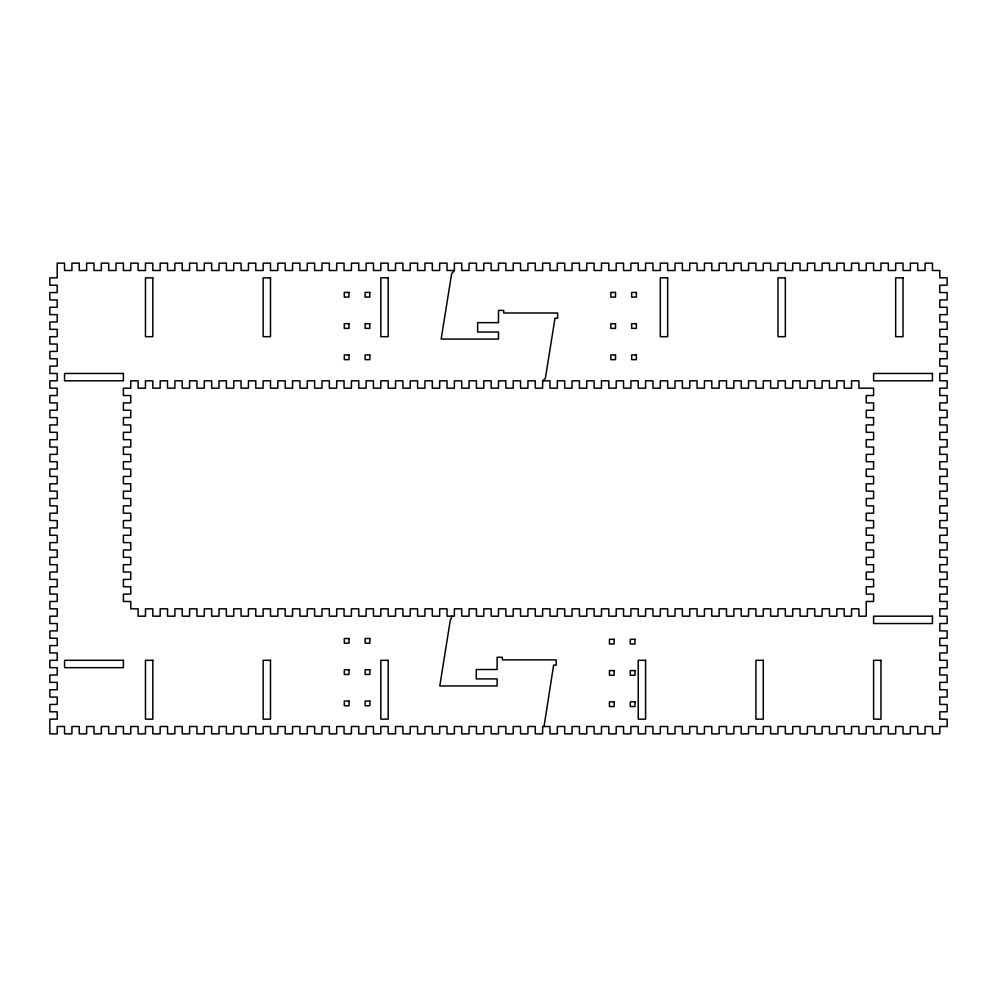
<?xml version="1.0" encoding="UTF-8"?>
<svg xmlns="http://www.w3.org/2000/svg" width="997" height="997" viewBox="0 0 997 997"><rect width="100%" height="100%" fill="white"/><g stroke="black" fill="none" stroke-linecap="round" stroke-linejoin="round"><path stroke-width="1.5" d="M452.002 616.183L450.208 620.795L439.789 685.948L497.117 685.948L497.117 678.907L476.267 678.907L476.267 669.523L497.117 669.523L497.117 657.272L502.338 657.272L502.338 659.889L556.226 659.889L556.226 665.099L553.622 665.099L544.026 726.501M454.37 270.499L447.017 270.499L447.017 263.146L439.665 263.146L439.665 270.499L432.312 270.499L432.312 263.146L424.946 263.146L424.946 270.499L417.593 270.499L417.593 263.146L410.241 263.146L410.241 270.499L402.888 270.499L402.888 263.146L395.535 263.146L395.535 270.499L388.182 270.499L388.182 263.146L380.817 263.146L380.817 270.499L373.464 270.499L373.464 263.146L366.111 263.146L366.111 270.499L358.758 270.499L358.758 263.146L351.405 263.146L351.405 270.499L344.052 270.499L344.052 263.146L336.687 263.146L336.687 270.499L329.334 270.499L329.334 263.146L321.981 263.146L321.981 270.499L314.628 270.499L314.628 263.146L307.275 263.146L307.275 270.499L299.923 270.499L299.923 263.146L292.557 263.146L292.557 270.499L285.204 270.499L285.204 263.146L277.851 263.146L277.851 270.499L270.499 270.499L270.499 263.146L263.146 263.146L263.146 270.499L255.793 270.499L255.793 263.146L248.427 263.146L248.427 270.499L241.075 270.499L241.075 263.146L233.722 263.146L233.722 270.499L226.369 270.499L226.369 263.146L219.016 263.146L219.016 270.499L211.663 270.499L211.663 263.146L204.298 263.146L204.298 270.499L196.945 270.499L196.945 263.146L189.592 263.146L189.592 270.499L182.239 270.499L182.239 263.146L174.886 263.146L174.886 270.499L167.533 270.499L167.533 263.146L160.168 263.146L160.168 270.499L152.815 270.499L152.815 263.146L145.462 263.146L145.462 270.499L138.109 270.499L138.109 263.146L130.757 263.146L130.757 270.499L123.404 270.499L123.404 263.146L116.038 263.146L116.038 270.499L108.685 270.499L108.685 263.146L101.333 263.146L101.333 270.499L93.98 270.499L93.98 263.146L86.627 263.146L86.627 270.499L79.274 270.499L79.274 263.146L71.909 263.146L71.909 270.499L64.556 270.499L64.556 263.146L57.203 263.146L57.203 277.851L49.85 277.851L49.85 285.204L57.203 285.204L57.203 292.557L49.85 292.557L49.85 299.923L57.203 299.923L57.203 307.275L49.85 307.275L49.85 314.628L57.203 314.628L57.203 321.981L49.85 321.981L49.85 329.334L57.203 329.334L57.203 336.687L49.85 336.687L49.85 344.052L57.203 344.052L57.203 351.405L49.85 351.405L49.85 358.758L57.203 358.758L57.203 366.111L49.85 366.111L49.85 373.464L57.203 373.464L57.203 380.817L49.85 380.817L49.85 388.182L57.203 388.182L57.203 395.535L49.85 395.535L49.85 402.888L57.203 402.888L57.203 410.241L49.85 410.241L49.85 417.593L57.203 417.593L57.203 424.946L49.85 424.946L49.85 432.312L57.203 432.312L57.203 439.665L49.85 439.665L49.85 447.017L57.203 447.017L57.203 454.37L49.85 454.37L49.85 461.723L57.203 461.723L57.203 469.076L49.85 469.076L49.85 476.441L57.203 476.441L57.203 483.794L49.85 483.794L49.85 491.147L57.203 491.147L57.203 498.5L49.85 498.5L49.85 505.853L57.203 505.853L57.203 513.206L49.85 513.206L49.85 520.559L57.203 520.559L57.203 527.924L49.85 527.924L49.85 535.277L57.203 535.277L57.203 542.63L49.85 542.63L49.85 549.983L57.203 549.983L57.203 557.335L49.85 557.335L49.85 564.688L57.203 564.688L57.203 572.054L49.85 572.054L49.85 579.407L57.203 579.407L57.203 586.759L49.85 586.759L49.85 594.112L57.203 594.112L57.203 601.465L49.85 601.465L49.85 608.818L57.203 608.818L57.203 616.183L49.85 616.183L49.85 623.536L57.203 623.536L57.203 630.889L49.85 630.889L49.85 638.242L57.203 638.242L57.203 645.595L49.85 645.595L49.85 652.948L57.203 652.948L57.203 660.313L49.85 660.313L49.85 667.666L57.203 667.666L57.203 675.019L49.85 675.019L49.85 682.372L57.203 682.372L57.203 689.725L49.85 689.725L49.85 697.077L57.203 697.077L57.203 704.443L49.85 704.443L49.85 711.796L57.203 711.796L57.203 719.149L49.85 719.149L49.85 733.854L57.203 733.854L57.203 726.501L64.556 726.501L64.556 733.854L71.909 733.854L71.909 726.501L79.274 726.501L79.274 733.854L86.627 733.854L86.627 726.501L93.98 726.501L93.98 733.854L101.333 733.854L101.333 726.501L108.685 726.501L108.685 733.854L116.038 733.854L116.038 726.501L123.404 726.501L123.404 733.854L130.757 733.854L130.757 726.501L138.109 726.501L138.109 733.854L145.462 733.854L145.462 726.501L152.815 726.501L152.815 733.854L160.168 733.854L160.168 726.501L167.533 726.501L167.533 733.854L174.886 733.854L174.886 726.501L182.239 726.501L182.239 733.854L189.592 733.854L189.592 726.501L196.945 726.501L196.945 733.854L204.298 733.854L204.298 726.501L211.663 726.501L211.663 733.854L219.016 733.854L219.016 726.501L226.369 726.501L226.369 733.854L233.722 733.854L233.722 726.501L241.075 726.501L241.075 733.854L248.427 733.854L248.427 726.501L255.793 726.501L255.793 733.854L263.146 733.854L263.146 726.501L270.499 726.501L270.499 733.854L277.851 733.854L277.851 726.501L285.204 726.501L285.204 733.854L292.557 733.854L292.557 726.501L299.923 726.501L299.923 733.854L307.275 733.854L307.275 726.501L314.628 726.501L314.628 733.854L321.981 733.854L321.981 726.501L329.334 726.501L329.334 733.854L336.687 733.854L336.687 726.501L344.052 726.501L344.052 733.854L351.405 733.854L351.405 726.501L358.758 726.501L358.758 733.854L366.111 733.854L366.111 726.501L373.464 726.501L373.464 733.854L380.817 733.854L380.817 726.501L388.182 726.501L388.182 733.854L395.535 733.854L395.535 726.501L402.888 726.501L402.888 733.854L410.241 733.854L410.241 726.501L417.593 726.501L417.593 733.854L424.946 733.854L424.946 726.501L432.312 726.501L432.312 733.854L439.665 733.854L439.665 726.501L447.017 726.501L447.017 733.854L454.37 733.854L454.37 726.501L461.723 726.501L461.723 733.854L469.076 733.854L469.076 726.501L476.441 726.501L476.441 733.854L483.794 733.854L483.794 726.501L491.147 726.501L491.147 733.854L498.5 733.854L498.5 726.501L505.853 726.501L505.853 733.854L513.206 733.854L513.206 726.501L520.559 726.501L520.559 733.854L527.924 733.854L527.924 726.501L535.277 726.501L535.277 733.854L542.63 733.854L542.63 726.501L549.983 726.501L549.983 733.854L557.335 733.854L557.335 726.501L564.688 726.501L564.688 733.854L572.054 733.854L572.054 726.501L579.407 726.501L579.407 733.854L586.759 733.854L586.759 726.501L594.112 726.501L594.112 733.854L601.465 733.854L601.465 726.501L608.818 726.501L608.818 733.854L616.183 733.854L616.183 726.501L623.536 726.501L623.536 733.854L630.889 733.854L630.889 726.501L638.242 726.501L638.242 733.854L645.595 733.854L645.595 726.501L652.948 726.501L652.948 733.854L660.313 733.854L660.313 726.501L667.666 726.501L667.666 733.854L675.019 733.854L675.019 726.501L682.372 726.501L682.372 733.854L689.725 733.854L689.725 726.501L697.077 726.501L697.077 733.854L704.443 733.854L704.443 726.501L711.796 726.501L711.796 733.854L719.149 733.854L719.149 726.501L726.501 726.501L726.501 733.854L733.854 733.854L733.854 726.501L741.207 726.501L741.207 733.854L748.573 733.854L748.573 726.501L755.925 726.501L755.925 733.854L763.278 733.854L763.278 726.501L770.631 726.501L770.631 733.854L777.984 733.854L777.984 726.501L785.337 726.501L785.337 733.854L792.702 733.854L792.702 726.501L800.055 726.501L800.055 733.854L807.408 733.854L807.408 726.501L814.761 726.501L814.761 733.854L822.114 733.854L822.114 726.501L829.467 726.501L829.467 733.854L836.832 733.854L836.832 726.501L844.185 726.501L844.185 733.854L851.538 733.854L851.538 726.501L858.891 726.501L858.891 733.854L866.243 733.854L866.243 726.501L873.596 726.501L873.596 733.854L880.962 733.854L880.962 726.501L888.315 726.501L888.315 733.854L895.667 733.854L895.667 726.501L903.02 726.501L903.02 733.854L910.373 733.854L910.373 726.501L917.726 726.501L917.726 733.854L925.091 733.854L925.091 726.501L932.444 726.501L932.444 733.854L939.797 733.854L939.797 726.501L947.15 726.501L947.15 719.149L939.797 719.149L939.797 711.796L947.15 711.796L947.15 704.443L939.797 704.443L939.797 697.077L947.15 697.077L947.15 689.725L939.797 689.725L939.797 682.372L947.15 682.372L947.15 675.019L939.797 675.019L939.797 667.666L947.15 667.666L947.15 660.313L939.797 660.313L939.797 652.948L947.15 652.948L947.15 645.595L939.797 645.595L939.797 638.242L947.15 638.242L947.15 630.889L939.797 630.889L939.797 623.536L947.15 623.536L947.15 616.183L939.797 616.183L939.797 608.818L947.15 608.818L947.15 601.465L939.797 601.465L939.797 594.112L947.15 594.112L947.15 586.759L939.797 586.759L939.797 579.407L947.15 579.407L947.15 572.054L939.797 572.054L939.797 564.688L947.15 564.688L947.15 557.335L939.797 557.335L939.797 549.983L947.15 549.983L947.15 542.63L939.797 542.63L939.797 535.277L947.15 535.277L947.15 527.924L939.797 527.924L939.797 520.559L947.15 520.559L947.15 513.206L939.797 513.206L939.797 505.853L947.15 505.853L947.15 498.5L939.797 498.5L939.797 491.147L947.15 491.147L947.15 483.794L939.797 483.794L939.797 476.441L947.15 476.441L947.15 469.076L939.797 469.076L939.797 461.723L947.15 461.723L947.15 454.37L939.797 454.37L939.797 447.017L947.15 447.017L947.15 439.665L939.797 439.665L939.797 432.312L947.15 432.312L947.15 424.946L939.797 424.946L939.797 417.593L947.15 417.593L947.15 410.241L939.797 410.241L939.797 402.888L947.15 402.888L947.15 395.535L939.797 395.535L939.797 388.182L947.15 388.182L947.15 380.817L939.797 380.817L939.797 373.464L947.15 373.464L947.15 366.111L939.797 366.111L939.797 358.758L947.15 358.758L947.15 351.405L939.797 351.405L939.797 344.052L947.15 344.052L947.15 336.687L939.797 336.687L939.797 329.334L947.15 329.334L947.15 321.981L939.797 321.981L939.797 314.628L947.15 314.628L947.15 307.275L939.797 307.275L939.797 299.923L947.15 299.923L947.15 292.557L939.797 292.557L939.797 285.204L947.15 285.204L947.15 277.851L939.797 277.851L939.797 270.499L932.444 270.499L932.444 263.146L925.091 263.146L925.091 270.499L917.726 270.499L917.726 263.146L910.373 263.146L910.373 270.499L903.02 270.499L903.02 263.146L895.667 263.146L895.667 270.499L888.315 270.499L888.315 263.146L880.962 263.146L880.962 270.499L873.596 270.499L873.596 263.146L866.243 263.146L866.243 270.499L858.891 270.499L858.891 263.146L851.538 263.146L851.538 270.499L844.185 270.499L844.185 263.146L836.832 263.146L836.832 270.499L829.467 270.499L829.467 263.146L822.114 263.146L822.114 270.499L814.761 270.499L814.761 263.146L807.408 263.146L807.408 270.499L800.055 270.499L800.055 263.146L792.702 263.146L792.702 270.499L785.337 270.499L785.337 263.146L777.984 263.146L777.984 270.499L770.631 270.499L770.631 263.146L763.278 263.146L763.278 270.499L755.925 270.499L755.925 263.146L748.573 263.146L748.573 270.499L741.207 270.499L741.207 263.146L733.854 263.146L733.854 270.499L726.501 270.499L726.501 263.146L719.149 263.146L719.149 270.499L711.796 270.499L711.796 263.146L704.443 263.146L704.443 270.499L697.077 270.499L697.077 263.146L689.725 263.146L689.725 270.499L682.372 270.499L682.372 263.146L675.019 263.146L675.019 270.499L667.666 270.499L667.666 263.146L660.313 263.146L660.313 270.499L652.948 270.499L652.948 263.146L645.595 263.146L645.595 270.499L638.242 270.499L638.242 263.146L630.889 263.146L630.889 270.499L623.536 270.499L623.536 263.146L616.183 263.146L616.183 270.499L608.818 270.499L608.818 263.146L601.465 263.146L601.465 270.499L594.112 270.499L594.112 263.146L586.759 263.146L586.759 270.499L579.407 270.499L579.407 263.146L572.054 263.146L572.054 270.499L564.688 270.499L564.688 263.146L557.335 263.146L557.335 270.499L549.983 270.499L549.983 263.146L542.63 263.146L542.63 270.499L535.277 270.499L535.277 263.146L527.924 263.146L527.924 270.499L520.559 270.499L520.559 263.146L513.206 263.146L513.206 270.499L505.853 270.499L505.853 263.146L498.5 263.146L498.5 270.499L491.147 270.499L491.147 263.146L483.794 263.146L483.794 270.499L476.441 270.499L476.441 263.146L469.076 263.146L469.076 270.499L461.723 270.499L461.723 263.146L454.37 263.146L454.37 270.499L451.591 273.913L441.173 339.067L498.5 339.067L498.5 332.026L477.65 332.026L477.65 322.642L498.5 322.642L498.5 310.403L503.709 310.403L503.709 313.008L557.61 313.008L557.61 318.217L555.005 318.217L545.409 378.162L542.63 380.817L542.63 388.182L535.277 388.182L535.277 380.817L527.924 380.817L527.924 388.182L520.559 388.182L520.559 380.817L513.206 380.817L513.206 388.182L505.853 388.182L505.853 380.817L498.5 380.817L498.5 388.182L491.147 388.182L491.147 380.817L483.794 380.817L483.794 388.182L476.441 388.182L476.441 380.817L469.076 380.817L469.076 388.182L461.723 388.182L461.723 380.817L454.37 380.817L454.37 388.182L447.017 388.182L447.017 380.817L439.665 380.817L439.665 388.182L432.312 388.182L432.312 380.817L424.946 380.817L424.946 388.182L417.593 388.182L417.593 380.817L410.241 380.817L410.241 388.182L402.888 388.182L402.888 380.817L395.535 380.817L395.535 388.182L388.182 388.182L388.182 380.817L380.817 380.817L380.817 388.182L373.464 388.182L373.464 380.817L366.111 380.817L366.111 388.182L358.758 388.182L358.758 380.817L351.405 380.817L351.405 388.182L344.052 388.182L344.052 380.817L336.687 380.817L336.687 388.182L329.334 388.182L329.334 380.817L321.981 380.817L321.981 388.182L314.628 388.182L314.628 380.817L307.275 380.817L307.275 388.182L299.923 388.182L299.923 380.817L292.557 380.817L292.557 388.182L285.204 388.182L285.204 380.817L277.851 380.817L277.851 388.182L270.499 388.182L270.499 380.817L263.146 380.817L263.146 388.182L255.793 388.182L255.793 380.817L248.427 380.817L248.427 388.182L241.075 388.182L241.075 380.817L233.722 380.817L233.722 388.182L226.369 388.182L226.369 380.817L219.016 380.817L219.016 388.182L211.663 388.182L211.663 380.817L204.298 380.817L204.298 388.182L196.945 388.182L196.945 380.817L189.592 380.817L189.592 388.182L182.239 388.182L182.239 380.817L174.886 380.817L174.886 388.182L167.533 388.182L167.533 380.817L160.168 380.817L160.168 388.182L152.815 388.182L152.815 380.817L145.462 380.817L145.462 388.182L138.109 388.182L138.109 380.817L130.757 380.817L130.757 388.182L123.404 388.182L123.404 395.535L130.757 395.535L130.757 402.888L123.404 402.888L123.404 410.241L130.757 410.241L130.757 417.593L123.404 417.593L123.404 424.946L130.757 424.946L130.757 432.312L123.404 432.312L123.404 439.665L130.757 439.665L130.757 447.017L123.404 447.017L123.404 454.37L130.757 454.37L130.757 461.723L123.404 461.723L123.404 469.076L130.757 469.076L130.757 476.441L123.404 476.441L123.404 483.794L130.757 483.794L130.757 491.147L123.404 491.147L123.404 498.5L130.757 498.5L130.757 505.853L123.404 505.853L123.404 513.206L130.757 513.206L130.757 520.559L123.404 520.559L123.404 527.924L130.757 527.924L130.757 535.277L123.404 535.277L123.404 542.63L130.757 542.63L130.757 549.983L123.404 549.983L123.404 557.335L130.757 557.335L130.757 564.688L123.404 564.688L123.404 572.054L130.757 572.054L130.757 579.407L123.404 579.407L123.404 586.759L130.757 586.759L130.757 594.112L123.404 594.112L123.404 601.465L130.757 601.465L130.757 608.818L138.109 608.818L138.109 616.183L145.462 616.183L145.462 608.818L152.815 608.818L152.815 616.183L160.168 616.183L160.168 608.818L167.533 608.818L167.533 616.183L174.886 616.183L174.886 608.818L182.239 608.818L182.239 616.183L189.592 616.183L189.592 608.818L196.945 608.818L196.945 616.183L204.298 616.183L204.298 608.818L211.663 608.818L211.663 616.183L219.016 616.183L219.016 608.818L226.369 608.818L226.369 616.183L233.722 616.183L233.722 608.818L241.075 608.818L241.075 616.183L248.427 616.183L248.427 608.818L255.793 608.818L255.793 616.183L263.146 616.183L263.146 608.818L270.499 608.818L270.499 616.183L277.851 616.183L277.851 608.818L285.204 608.818L285.204 616.183L292.557 616.183L292.557 608.818L299.923 608.818L299.923 616.183L307.275 616.183L307.275 608.818L314.628 608.818L314.628 616.183L321.981 616.183L321.981 608.818L329.334 608.818L329.334 616.183L336.687 616.183L336.687 608.818L344.052 608.818L344.052 616.183L351.405 616.183L351.405 608.818L358.758 608.818L358.758 616.183L366.111 616.183L366.111 608.818L373.464 608.818L373.464 616.183L380.817 616.183L380.817 608.818L388.182 608.818L388.182 616.183L395.535 616.183L395.535 608.818L402.888 608.818L402.888 616.183L410.241 616.183L410.241 608.818L417.593 608.818L417.593 616.183L424.946 616.183L424.946 608.818L432.312 608.818L432.312 616.183L439.665 616.183L439.665 608.818L447.017 608.818L447.017 616.183L454.37 616.183L454.37 608.818L461.723 608.818L461.723 616.183L469.076 616.183L469.076 608.818L476.441 608.818L476.441 616.183L483.794 616.183L483.794 608.818L491.147 608.818L491.147 616.183L498.5 616.183L498.5 608.818L505.853 608.818L505.853 616.183L513.206 616.183L513.206 608.818L520.559 608.818L520.559 616.183L527.924 616.183L527.924 608.818L535.277 608.818L535.277 616.183L542.63 616.183L542.63 608.818L549.983 608.818L549.983 616.183L557.335 616.183L557.335 608.818L564.688 608.818L564.688 616.183L572.054 616.183L572.054 608.818L579.407 608.818L579.407 616.183L586.759 616.183L586.759 608.818L594.112 608.818L594.112 616.183L601.465 616.183L601.465 608.818L608.818 608.818L608.818 616.183L616.183 616.183L616.183 608.818L623.536 608.818L623.536 616.183L630.889 616.183L630.889 608.818L638.242 608.818L638.242 616.183L645.595 616.183L645.595 608.818L652.948 608.818L652.948 616.183L660.313 616.183L660.313 608.818L667.666 608.818L667.666 616.183L675.019 616.183L675.019 608.818L682.372 608.818L682.372 616.183L689.725 616.183L689.725 608.818L697.077 608.818L697.077 616.183L704.443 616.183L704.443 608.818L711.796 608.818L711.796 616.183L719.149 616.183L719.149 608.818L726.501 608.818L726.501 616.183L733.854 616.183L733.854 608.818L741.207 608.818L741.207 616.183L748.573 616.183L748.573 608.818L755.925 608.818L755.925 616.183L763.278 616.183L763.278 608.818L770.631 608.818L770.631 616.183L777.984 616.183L777.984 608.818L785.337 608.818L785.337 616.183L792.702 616.183L792.702 608.818L800.055 608.818L800.055 616.183L807.408 616.183L807.408 608.818L814.761 608.818L814.761 616.183L822.114 616.183L822.114 608.818L829.467 608.818L829.467 616.183L836.832 616.183L836.832 608.818L844.185 608.818L844.185 616.183L851.538 616.183L851.538 608.818L858.891 608.818L858.891 616.183L866.243 616.183L866.243 601.465L873.596 601.465L873.596 594.112L866.243 594.112L866.243 586.759L873.596 586.759L873.596 579.407L866.243 579.407L866.243 572.054L873.596 572.054L873.596 564.688L866.243 564.688L866.243 557.335L873.596 557.335L873.596 549.983L866.243 549.983L866.243 542.63L873.596 542.63L873.596 535.277L866.243 535.277L866.243 527.924L873.596 527.924L873.596 520.559L866.243 520.559L866.243 513.206L873.596 513.206L873.596 505.853L866.243 505.853L866.243 498.5L873.596 498.5L873.596 491.147L866.243 491.147L866.243 483.794L873.596 483.794L873.596 476.441L866.243 476.441L866.243 469.076L873.596 469.076L873.596 461.723L866.243 461.723L866.243 454.37L873.596 454.37L873.596 447.017L866.243 447.017L866.243 439.665L873.596 439.665L873.596 432.312L866.243 432.312L866.243 424.946L873.596 424.946L873.596 417.593L866.243 417.593L866.243 410.241L873.596 410.241L873.596 402.888L866.243 402.888L866.243 395.535L873.596 395.535L873.596 388.182L858.891 388.182L858.891 380.817L851.538 380.817L851.538 388.182L844.185 388.182L844.185 380.817L836.832 380.817L836.832 388.182L829.467 388.182L829.467 380.817L822.114 380.817L822.114 388.182L814.761 388.182L814.761 380.817L807.408 380.817L807.408 388.182L800.055 388.182L800.055 380.817L792.702 380.817L792.702 388.182L785.337 388.182L785.337 380.817L777.984 380.817L777.984 388.182L770.631 388.182L770.631 380.817L763.278 380.817L763.278 388.182L755.925 388.182L755.925 380.817L748.573 380.817L748.573 388.182L741.207 388.182L741.207 380.817L733.854 380.817L733.854 388.182L726.501 388.182L726.501 380.817L719.149 380.817L719.149 388.182L711.796 388.182L711.796 380.817L704.443 380.817L704.443 388.182L697.077 388.182L697.077 380.817L689.725 380.817L689.725 388.182L682.372 388.182L682.372 380.817L675.019 380.817L675.019 388.182L667.666 388.182L667.666 380.817L660.313 380.817L660.313 388.182L652.948 388.182L652.948 380.817L645.595 380.817L645.595 388.182L638.242 388.182L638.242 380.817L630.889 380.817L630.889 388.182L623.536 388.182L623.536 380.817L616.183 380.817L616.183 388.182L608.818 388.182L608.818 380.817L601.465 380.817L601.465 388.182L594.112 388.182L594.112 380.817L586.759 380.817L586.759 388.182L579.407 388.182L579.407 380.817L572.054 380.817L572.054 388.182L564.688 388.182L564.688 380.817L557.335 380.817L557.335 388.182L549.983 388.182L549.983 380.817L542.63 380.817M152.815 277.851L145.462 277.851L145.462 336.687L152.815 336.687L152.815 277.851M270.499 277.851L263.146 277.851L263.146 336.687L270.499 336.687L270.499 277.851M388.182 277.851L380.817 277.851L380.817 336.687L388.182 336.687L388.182 277.851M667.666 277.851L660.313 277.851L660.313 336.687L667.666 336.687L667.666 277.851M785.337 277.851L777.984 277.851L777.984 336.687L785.337 336.687L785.337 277.851M903.02 277.851L895.667 277.851L895.667 336.687L903.02 336.687L903.02 277.851M348.975 292.408L344.289 292.408L344.289 297.094L348.975 297.094L348.975 292.408M369.825 292.408L365.126 292.408L365.126 297.094L369.825 297.094L369.825 292.408M615.51 292.42L610.825 292.42L610.825 297.106L615.51 297.106L615.51 292.42M636.36 292.42L631.674 292.42L631.674 297.106L636.36 297.106L636.36 292.42M348.975 323.676L344.289 323.676L344.289 328.362L348.975 328.362L348.975 323.676M369.825 323.676L365.126 323.676L365.126 328.362L369.825 328.362L369.825 323.676M615.51 323.689L610.825 323.689L610.825 328.374L615.51 328.374L615.51 323.689M636.36 323.689L631.674 323.689L631.674 328.374L636.36 328.374L636.36 323.689M348.975 354.944L344.289 354.944L344.289 359.643L348.975 359.643L348.975 354.944M369.825 354.944L365.126 354.944L365.126 359.643L369.825 359.643L369.825 354.944M615.51 354.957L610.825 354.957L610.825 359.655L615.51 359.655L615.51 354.957M636.36 354.957L631.674 354.957L631.674 359.655L636.36 359.655L636.36 354.957M123.404 373.464L64.556 373.464L64.556 380.817L123.404 380.817L123.404 373.464M932.444 373.464L873.596 373.464L873.596 380.817L932.444 380.817L932.444 373.464M932.444 616.183L873.596 616.183L873.596 623.536L932.444 623.536L932.444 616.183M349.012 638.504L344.314 638.504L344.314 643.19L349.012 643.19L349.012 638.504M369.862 638.504L365.164 638.504L365.164 643.19L369.862 643.19L369.862 638.504M614.127 639.301L609.441 639.301L609.441 643.987L614.127 643.987L614.127 639.301M634.977 639.301L630.291 639.301L630.291 643.987L634.977 643.987L634.977 639.301M123.404 660.313L64.556 660.313L64.556 667.666L123.404 667.666L123.404 660.313M152.815 660.313L145.462 660.313L145.462 719.149L152.815 719.149L152.815 660.313M270.499 660.313L263.146 660.313L263.146 719.149L270.499 719.149L270.499 660.313M388.182 660.313L380.817 660.313L380.817 719.149L388.182 719.149L388.182 660.313M645.595 660.313L638.242 660.313L638.242 719.149L645.595 719.149L645.595 660.313M763.278 660.313L755.925 660.313L755.925 719.149L763.278 719.149L763.278 660.313M880.962 660.313L873.596 660.313L873.596 719.149L880.962 719.149L880.962 660.313M349.012 669.772L344.314 669.772L344.314 674.458L349.012 674.458L349.012 669.772M369.862 669.772L365.164 669.772L365.164 674.458L369.862 674.458L369.862 669.772M614.127 670.57L609.441 670.57L609.441 675.256L614.127 675.256L614.127 670.57M634.977 670.57L630.291 670.57L630.291 675.256L634.977 675.256L634.977 670.57M349.012 701.041L344.314 701.041L344.314 705.739L349.012 705.739L349.012 701.041M369.862 701.041L365.164 701.041L365.164 705.739L369.862 705.739L369.862 701.041M614.127 701.838L609.441 701.838L609.441 706.537L614.127 706.537L614.127 701.838M634.977 701.838L630.291 701.838L630.291 706.537L634.977 706.537L634.977 701.838"/></g></svg>
